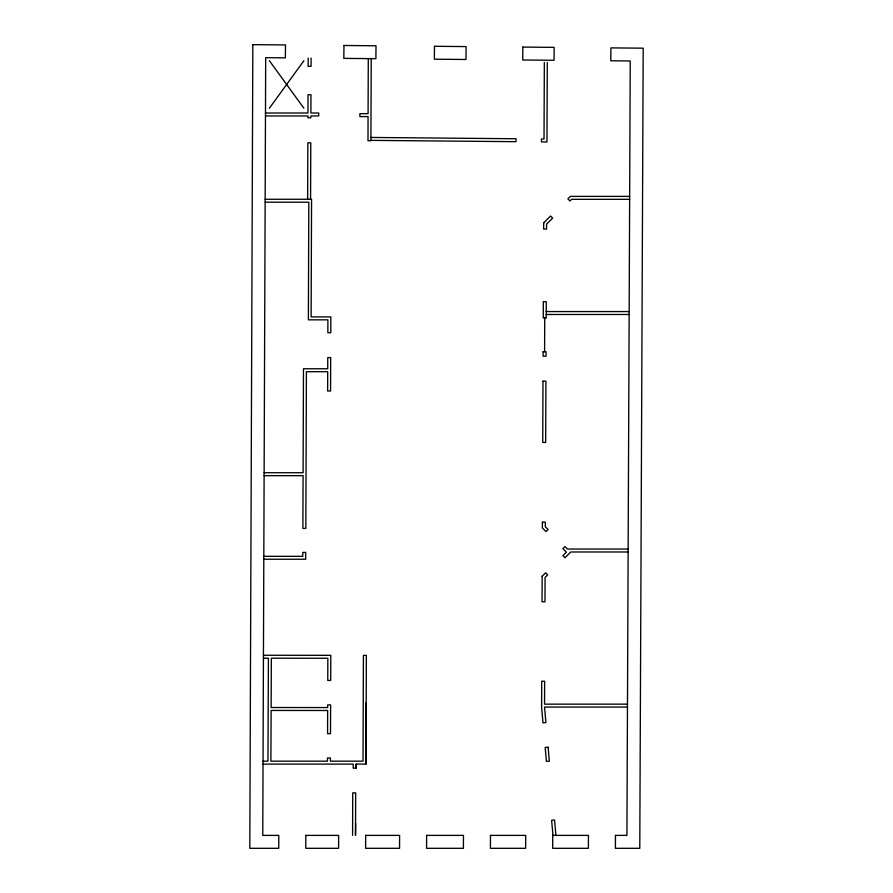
<?xml version="1.0" encoding="UTF-8"?>
<svg xmlns="http://www.w3.org/2000/svg" width="893" height="893" viewBox="0 0 893 893"><rect width="100%" height="100%" fill="white"/><g stroke="black" fill="none" stroke-linecap="round" stroke-linejoin="round"><path stroke-width="1.34" d="M307.639 199.262L307.851 142.802L310.786 142.802L310.574 199.262M308.174 58.056L308.141 66.328L311.077 66.328L311.099 58.078M352.579 835.39L352.735 792.884L355.671 792.884L355.514 835.39L355.615 823.346M356.14 768.147L356.151 764.095L365.974 764.095L366.23 702.713M356.184 764.095L356.162 768.147L353.204 768.147L353.215 764.095L263.033 764.095M368.296 58.525L368.083 113.668L359.901 113.668L359.89 116.592L368.072 116.592L367.983 140.714L370.919 140.714L371.231 58.536M365.951 764.095L366.353 655.362L363.418 655.35L363.027 761.171L330.399 761.171L330.41 757.978L327.474 757.978L327.463 761.171L270.892 761.171L271.115 710.448L327.653 710.493L327.564 733.678L330.499 733.678L330.611 704.878L327.675 704.878L327.664 707.557L271.126 707.513L271.338 658.208L327.843 658.253L327.764 680.433L330.7 680.433L330.79 655.328L263.435 655.261M544.35 62.41L544.027 139.007L541.448 138.984L541.437 141.909L546.951 141.965L547.286 62.421M544.585 351.73L544.73 317.975M269.34 108.276L303.933 60.668M265.478 113.009L307.962 113.009L308.029 94.714L310.965 94.714L310.898 113.009L318.723 113.009L318.712 115.945L310.887 115.945L310.876 117.776L307.94 117.776L307.951 115.945L265.467 115.945M629.654 196.382L570.415 196.382L567.892 198.871L569.957 200.958L571.62 199.306L629.643 199.306M265.154 199.262L311.568 199.262L311.121 316.915L330.845 316.915L330.79 332.743L327.854 332.743L327.898 319.839L308.375 319.839L308.811 202.198L265.143 202.198M546.226 311.557L629.163 311.557M546.215 314.481L629.152 314.481M264.127 472.732L303.095 472.732L303.486 368.764L327.72 368.764L327.764 357.591L330.689 357.591L330.566 391.011L327.631 391.011L327.709 371.7L306.411 371.7L305.819 528.433L302.883 528.433L303.084 475.668L264.116 475.668M628.147 549.05L567.435 549.05L564.979 546.572L562.891 548.637L566.408 552.187L562.914 555.658L564.979 557.734L570.783 551.986L628.136 551.986M263.815 556.317L302.783 556.317L302.794 552.399L305.73 552.399L305.696 559.241L263.803 559.241M627.489 704.142L544.54 704.142L544.641 681.236L541.716 681.214L541.604 707.189L542.989 722.85L545.913 722.582L544.54 707.066L627.478 707.066M263.044 761.171L267.967 761.171L268.402 658.208L263.424 658.197M370.941 137.444L516.031 138.75L516.02 141.686L370.919 140.368M269.34 60.668L303.933 108.276M555.926 835.39L554.553 820.008L551.628 820.265L552.979 835.39M252.831 44.65L249.806 848.305L278.75 848.305L278.806 835.39L262.765 835.39L265.69 57.677L285.358 57.855L285.503 44.94L252.831 44.65M305.83 835.39L305.774 848.305L338.592 848.305L338.648 835.39L305.83 835.39M365.672 835.39L365.617 848.305L399.551 848.305L399.606 835.39L365.672 835.39M426.631 835.39L426.575 848.305L463.411 848.305L463.467 835.39L426.631 835.39M490.48 835.39L490.424 848.305L525.653 848.305L525.709 835.39L490.48 835.39M542.163 576.231L542.051 601.804L544.987 601.826L545.087 577.458L547.677 574.891L545.612 572.815L542.163 576.231M542.397 522.182L542.364 527.93L545.969 531.569L548.056 529.504L545.31 526.736L545.322 522.193L542.397 522.159M542.989 381.155L542.732 442.426L545.668 442.448L545.924 381.188L542.989 381.155M543.123 351.719L543.1 356.218L546.036 356.251L546.058 351.742L543.123 351.719M543.335 301.722L543.268 317.953L546.192 317.986L546.27 301.745L543.335 301.722M543.67 222.893L543.647 229.054L546.572 229.077L546.594 224.121L552.655 218.115L550.59 216.028L543.67 222.893M552.734 835.39L552.678 848.305L588.387 848.305L588.442 835.39L552.734 835.39M615.467 835.39L615.411 848.305L639.779 848.305L643.194 48.177L610.924 47.887L610.79 60.791L630.235 60.97L626.919 835.39L615.467 835.39M343.961 45.476L343.827 58.38L375.875 58.67L376.02 45.766L343.961 45.476M434.478 46.291L434.344 59.195L465.967 59.485L466.101 46.581L434.478 46.291M522.863 47.083L522.718 59.998L554.028 60.277L554.173 47.374L522.863 47.083M548.101 747.24L545.176 747.497L546.416 761.439L549.34 761.182L548.101 747.24"/></g></svg>
